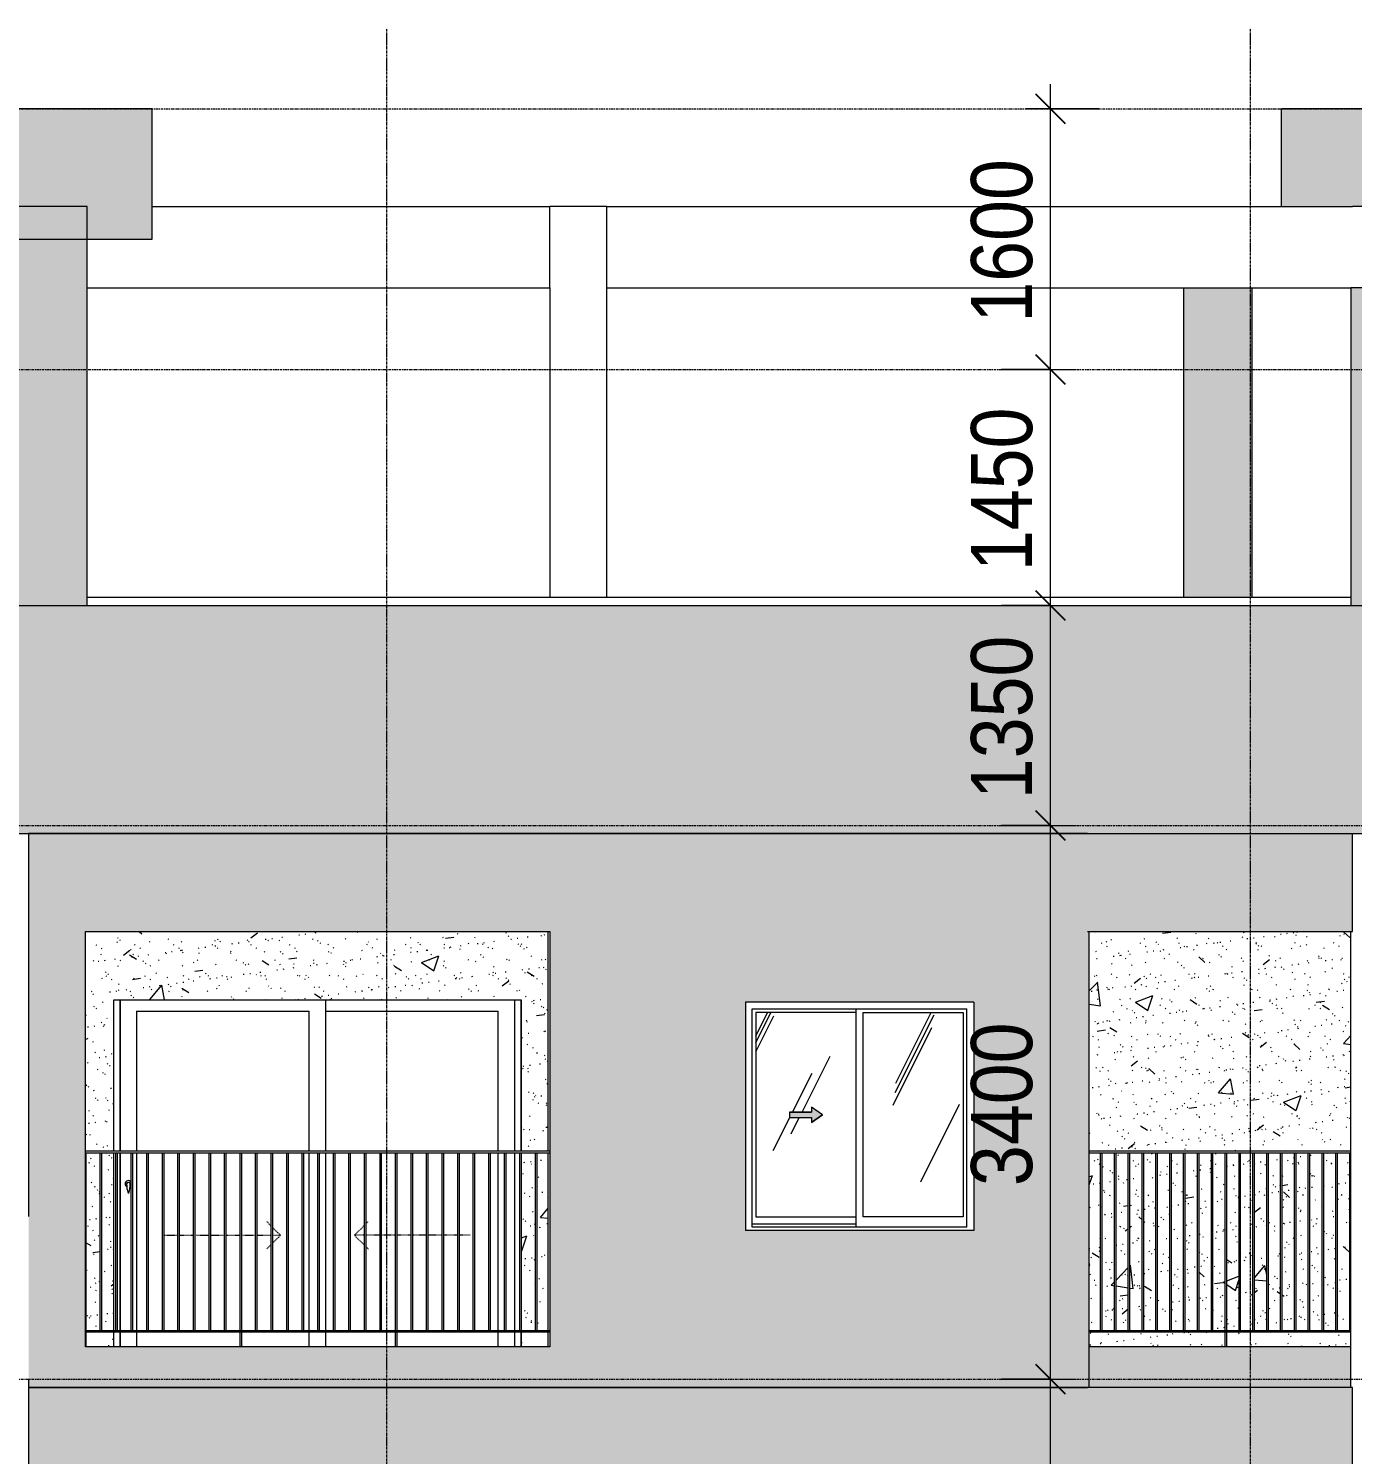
# Model space of a CAD drawing. Header units: millimetres. Extents: x 9199 to 175431, y -4466 to 35300.
# Drawn here: x 37037 to 45162, y 25539 to 34292 of the extents above; entities that cross this region are included whole.
import ezdxf

# ---------------------------------------------------------------- set-up
doc = ezdxf.new("R2010")
doc.units = ezdxf.units.MM
for name, pattern in [('1 NÉT CALL OUT', [6, 3, -3]), ('Centre', [31.75, 6.35, -4.7625, 15.875, -4.7625]), ('Dash', [6, 3, -3]), ('Grid Line', [22.225, 12.7, -3.175, 3.175, -3.175])]:
    doc.linetypes.add(name, pattern=pattern)
for name, color, linetype, lineweight in [('0-1', 7, 'Continuous', 5), ('A-ANNO-DIMS', 211, 'Continuous', 9), ('A-ANNO-DIMS-150', 211, 'Continuous', 9), ('A-DETL-GENF', 92, 'Continuous', 9), ('A-DETL-GENF-1', 92, '1 NÉT CALL OUT', 9), ('A-DOOR', 31, 'Continuous', 9), ('A-DOOR-FRAM', 31, 'Continuous', 9), ('A-DOOR-HDLN', 31, 'Dash', 18), ('A-FLOR-HRAL', 11, 'Continuous', 9), ('A-FLOR-HRAL-1', 253, 'Continuous', 9), ('A-FLOR-LEVL-2', 51, 'Centre', 9), ('A-GLAZ', 151, 'Continuous', 9), ('A-GLAZ-3', 7, '1 NÉT CALL OUT', 9), ('A-WALL', 113, 'Continuous', 9), ('A-WALL-PATT', 111, 'Continuous', 9), ('A-WALL-PATT-1', 9, 'Continuous', 9), ('A-WALL-PATT-2', 111, 'Continuous', 5), ('I-WALL', 2, 'Continuous', 9), ('I-WALL-1', 7, 'Continuous', 9), ('S-BEAM-1', 7, 'Continuous', 9), ('S-COLS-1', 7, 'Continuous', 9), ('S-GRID-1', 1, 'Grid Line', 9)]:
    doc.layers.add(name, color=color, linetype=linetype, lineweight=lineweight)
doc.styles.add('UTM Avo', font='', dxfattribs={"width": 0.9, "height": 375})
doc.styles.get('UTM Avo').set_extended_font_data('UTM Avo')
doc.dimstyles.new('1_Dim_chi_tiet_2_5', dxfattribs={"dimscale": 304.8, "dimtxt": 374.737856, "dimasz": 0.590551, "dimexe": 0.492126, "dimexo": 0.0625, "dimgap": 0.049213, "dimtad": 1, "dimdec": 0, "dimrnd": 5, "dimzin": 0, "dimdsep": 46, "dimtxsty": 'UTM Avo', "dimblk1": 'OBLIQUE', "dimblk2": 'OBLIQUE', "dimsah": 1, "dimcen": 0.09, "dimdle": 0.492126, "dimazin": 0, "dimtfac": 1, "dimtdec": 4, "dimtix": 1, "dimtmove": 0, "dimatfit": 3, "dimfxl": 0.984252, "dimfxlon": 1, "dimtvp": 1, "dimtolj": 1, "dimtzin": 0, "dimarcsym": 2})
pattern_1 = [(50, (51388.9, 1200), (1093.104, -95.634), [114.3, -1257.3]), (355, (51388.9, 1200), (-211.457, 1146.34), [91.44, -1005.84]), (100.451, (51480, 1192), (881.656, 1050.7), [97.14, -1068.54]), (46.184, (51389, 1504.8), (1626.475, -252.257), [171.45, -1885.95]), (96.636, (51524.5, 1483.8), (1424.416, 1484.565), [145.71, -1602.81]), (351.184, (51389, 1504.8), (1424.43, 1484.55), [137.16, -1508.76]), (21, (51541.3, 1428.6), (909.686, -613.59), [114.3, -1257.3]), (326, (51541.3, 1428.6), (370.812, 1105.13), [91.44, -1005.84]), (71.451, (51617.1, 1377.5), (1280.503, 491.528), [97.14, -1068.54]), (37.5, (51388.93, 1200), (18.5313, 507.3303), [50.292, -943.356, 50.292, -970.788, -1009.65]), (37.5, (51388.93, 1200), (18.5313, 507.3303), [-2014.728, 50.292, -959.358]), (7.5, (51388.93, 1200), (400.918, 601.084), [50.292, -531.876, 50.292, -920.496, -384.81]), (7.5, (51388.93, 1200), (400.918, 601.084), [-1552.956, 50.292, -334.518]), (327.5, (51049.1, 1200), (813.545, -34.3737), [50.292, -330.708, 50.292, -1138.428, -1577.34]), (327.5, (51049.1, 1200), (813.545, -34.3737), [-1569.72, 50.292, -1527.048]), (317.5, (50896.7, 1200), (888.775, 152.56), [50.292, -445.008, 50.292, -739.14, -1120.14]), (317.5, (50896.7, 1200), (888.775, 152.56), [-1284.732, 50.292, -1069.848])]
pattern_2 = [(37.5, (51388.93, 1200), (-4.79953, 146.8239), [5.029, -110.795, 5.029, -124.511, -123.825]), (37.5, (51388.93, 1200), (-4.79953, 146.8239), [-245.364, 5.029, -118.796]), (7.5, (51388.93, 1200), (134.8574, 215.0472), [5.029, -57.455, 5.029, -99.365, -40.005]), (7.5, (51388.93, 1200), (134.8574, 215.0472), [-166.878, 5.029, -34.976]), (327.5, (51295.21, 1200), (237.29776, 0.4316), [5.029, -33.071, 5.029, -132.131, -179.07]), (327.5, (51295.21, 1200), (237.29776, 0.4316), [-175.26, 5.029, -174.041]), (317.5, (51295.2, 1200), (229.067, 66.8792), [5.029, -14.021, 5.029, -84.887, -102.87]), (317.5, (51295.2, 1200), (229.067, 66.8792), [-108.966, 5.029, -97.841])]
pattern_3 = [(63.435, (53179.2, 1304.34), (-0.001, 1524.001), [532.46, -2875.304]), (63.435, (51655.2, 1304.34), (-0.001, 1524.001), [532.46, -2875.304]), (63.435, (53908.74, 1598.8), (-0.001, 1524.001), [532.46, -2875.304]), (63.435, (52384.74, 1598.8), (-0.001, 1524.001), [532.46, -2875.304]), (63.435, (53798.3, 1494.84), (-0.001, 1524.001), [532.46, -2875.304]), (63.435, (52274.3, 1494.84), (-0.001, 1524.001), [532.46, -2875.304]), (63.435, (53685.8, 2090.1), (-0.001, 1524.001), [258.8, -3148.965]), (63.435, (52161.8, 2090.1), (-0.001, 1524.001), [258.8, -3148.965]), (63.435, (53612.15, 1997.95), (-0.001, 1524.001), [532.46, -2875.304]), (63.435, (52088.15, 1997.95), (-0.001, 1524.001), [532.46, -2875.304]), (63.435, (53625.14, 2064.1), (-0.001, 1524.001), [532.46, -2875.304]), (63.435, (52101.14, 2064.1), (-0.001, 1524.001), [532.46, -2875.304]), (63.435, (53010.3, 1773.94), (-0.001, 1524.001), [532.46, -2875.304]), (63.435, (51486.3, 1773.94), (-0.001, 1524.001), [532.46, -2875.304]), (63.435, (53023.3, 1851.9), (-0.001, 1524.001), [532.46, -2875.304]), (63.435, (51499.3, 1851.9), (-0.001, 1524.001), [532.46, -2875.304]), (63.435, (53026.8, 1908.1), (-0.001, 1524.001), [532.46, -2875.304]), (63.435, (51502.8, 1908.1), (-0.001, 1524.001), [532.46, -2875.304])]

# ---------------------------------------------------------------- blocks, each defined once
blk = doc.blocks.new('NCV_TKTC_KET CAU_rvt-1-TKCS_MẶT ĐỨNG HƯỚNG ĐÔNG')
at = {"layer": 'S-BEAM-1'}
for p, q in [((37796.9, 33200), (40236.9, 33200)), ((40236.9, 32700), (40236.9, 33200)), ((40586.9, 33200), (45161.9, 33200)), ((40586.9, 32700), (40586.9, 33200)), ((37396.9, 32700), (40236.9, 32700)), ((40586.9, 32700), (45151.9, 32700))]:
    blk.add_line(p, q, dxfattribs=at)
at = {"layer": 'S-COLS-1'}
for p, q in [((40586.9, 33200), (40236.9, 33200)), ((45511.9, 33200), (45161.9, 33200)), ((40236.9, 32700), (40236.9, 30800)), ((40586.9, 30800), (40586.9, 32700))]:
    blk.add_line(p, q, dxfattribs=at)
blk = doc.blocks.new('Railing - 10mm-901206-TKCS_MẶT ĐỨNG HƯỚNG ĐÔNG')
at = {"layer": 'A-FLOR-HRAL-1'}
for p, q in [((51816.4, 5900), (51816.4, 6990)), ((51826.4, 5900), (51826.4, 6990))]:
    blk.add_line(p, q, dxfattribs=at)
blk = doc.blocks.new('Railing - 50 x 10mm-901224-TKCS_MẶT ĐỨNG HƯỚNG ĐÔNG')
at = {"layer": 'A-FLOR-HRAL-1'}
for p, q in [((52580.9, 6990), (52590.9, 6990)), ((52580.9, 5800), (52580.9, 6990)), ((52590.9, 5800), (52590.9, 6990))]:
    blk.add_line(p, q, dxfattribs=at)
blk = doc.blocks.new('Railing - 10mm-V14-TKCS_MẶT ĐỨNG HƯỚNG ĐÔNG')
at = {"layer": 'A-FLOR-HRAL-1'}
blk.add_line((45145.352937, 5900), (45145.352937, 6990), dxfattribs=at)
blk = doc.blocks.new('Railing - Railing-V30-TKCS_MẶT ĐỨNG HƯỚNG ĐÔNG')
at = {"layer": 'A-FLOR-HRAL-1'}
for p, q in [((43546.9, 12700), (45151.9, 12700)), ((45151.9, 12690), (43546.9, 12690))]:
    blk.add_line(p, q, dxfattribs=at)
for name, p in [('Railing - 10mm-901206-TKCS_MẶT ĐỨNG HƯỚNG ĐÔNG', (-8200, 6800)), ('Railing - 10mm-901206-TKCS_MẶT ĐỨNG HƯỚNG ĐÔNG', (-8115.1, 6800)), ('Railing - 10mm-901206-TKCS_MẶT ĐỨNG HƯỚNG ĐÔNG', (-8030.1, 6800)), ('Railing - 10mm-901206-TKCS_MẶT ĐỨNG HƯỚNG ĐÔNG', (-7945.2, 6800)), ('Railing - 10mm-901206-TKCS_MẶT ĐỨNG HƯỚNG ĐÔNG', (-7860.2, 6800)), ('Railing - 10mm-901206-TKCS_MẶT ĐỨNG HƯỚNG ĐÔNG', (-7775.3, 6800)), ('Railing - 10mm-901206-TKCS_MẶT ĐỨNG HƯỚNG ĐÔNG', (-7690.4, 6800)), ('Railing - 10mm-901206-TKCS_MẶT ĐỨNG HƯỚNG ĐÔNG', (-7605.4, 6800)), ('Railing - 10mm-901206-TKCS_MẶT ĐỨNG HƯỚNG ĐÔNG', (-7520.5, 6800)), ('Railing - 50 x 10mm-901224-TKCS_MẶT ĐỨNG HƯỚNG ĐÔNG', (-8200, 6800)), ('Railing - 10mm-901206-TKCS_MẶT ĐỨNG HƯỚNG ĐÔNG', (-7350.6, 6800)), ('Railing - 10mm-901206-TKCS_MẶT ĐỨNG HƯỚNG ĐÔNG', (-7265.7, 6800)), ('Railing - 10mm-901206-TKCS_MẶT ĐỨNG HƯỚNG ĐÔNG', (-7180.7, 6800)), ('Railing - 10mm-901206-TKCS_MẶT ĐỨNG HƯỚNG ĐÔNG', (-7095.8, 6800)), ('Railing - 10mm-901206-TKCS_MẶT ĐỨNG HƯỚNG ĐÔNG', (-7010.8, 6800)), ('Railing - 10mm-901206-TKCS_MẶT ĐỨNG HƯỚNG ĐÔNG', (-6925.9, 6800)), ('Railing - 10mm-901206-TKCS_MẶT ĐỨNG HƯỚNG ĐÔNG', (-6841, 6800)), ('Railing - 10mm-901206-TKCS_MẶT ĐỨNG HƯỚNG ĐÔNG', (-6756, 6800)), ('Railing - 10mm-V14-TKCS_MẶT ĐỨNG HƯỚNG ĐÔNG', (0, 6800))]:
    blk.add_blockref(name, p)
blk = doc.blocks.new('Top Rail Type - Top Rail_Internal_-884533-TKCS_MẶT ĐỨNG HƯỚNG ĐÔNG')
at = {"layer": 'A-FLOR-HRAL-1'}
for p, q in [((45151.9, 7000), (43546.9, 7000)), ((43546.9, 6990), (45151.9, 6990))]:
    blk.add_line(p, q, dxfattribs=at)
blk = doc.blocks.new('NCV_TKTC_TANG 6 - 8_rvt-2-TKCS_MẶT ĐỨNG HƯỚNG ĐÔNG')
at = {"layer": 'A-WALL-PATT-1'}
h = blk.add_hatch(dxfattribs=at)
h.set_pattern_fill('FP_2', color=256, style=0, pattern_type=2)
h.set_pattern_definition(pattern_1)
h.paths.add_polyline_path([(37391.9, 26200), (37560.7, 26200), (37560.7, 26290), (37391.9, 26290)])
h.paths.add_polyline_path([(40060.7, 26200), (40226.9, 26200), (40226.9, 26290), (40060.7, 26290)])
h.paths.add_polyline_path([(40158.3, 26300), (40226.9, 26300), (40226.9, 27390), (40158.3, 27390), (40158.3, 26541.6)])
h.paths.add_polyline_path([(37560.7, 26300), (37560.7, 27390), (37487.3, 27390), (37487.3, 26300)])
h.paths.add_polyline_path([(37477.3, 26300), (37477.3, 27390), (37391.9, 27390), (37391.9, 26300)])
h.paths.add_polyline_path([(40062.9, 26300), (40148.3, 26300), (40148.3, 27390), (40062.9, 27390), (40062.9, 26416.1)])
h.paths.add_polyline_path([(37428.7, 27400), (37560.7, 27400), (37560.7, 28330), (40060.7, 28330), (40060.7, 27400), (40226.9, 27400), (40226.9, 28750), (37386.9, 28750), (37386.9, 27400)])
h = blk.add_hatch(dxfattribs=at)
h.set_pattern_fill('FP_3', color=256, style=0, pattern_type=2)
h.set_pattern_definition(pattern_2)
h.paths.add_polyline_path([(37391.9, 26200), (37560.7, 26200), (37560.7, 26290), (37391.9, 26290)])
h.paths.add_polyline_path([(40060.7, 26200), (40226.9, 26200), (40226.9, 26290), (40060.7, 26290)])
h.paths.add_polyline_path([(40158.3, 26300), (40226.9, 26300), (40226.9, 27390), (40158.3, 27390), (40158.3, 26541.6)])
h.paths.add_polyline_path([(37560.7, 26300), (37560.7, 27390), (37487.3, 27390), (37487.3, 26300)])
h.paths.add_polyline_path([(37477.3, 26300), (37477.3, 27390), (37391.9, 27390), (37391.9, 26300)])
h.paths.add_polyline_path([(40062.9, 26300), (40148.3, 26300), (40148.3, 27390), (40062.9, 27390), (40062.9, 26416.1)])
h.paths.add_polyline_path([(37428.7, 27400), (37560.7, 27400), (37560.7, 28330), (40060.7, 28330), (40060.7, 27400), (40226.9, 27400), (40226.9, 28750), (37386.9, 28750), (37386.9, 27400)])
h = blk.add_hatch(dxfattribs=at)
h.set_pattern_fill('FP_2', color=256, style=0, pattern_type=2)
h.set_pattern_definition(pattern_1)
h.paths.add_polyline_path([(45151.9, 26200), (45151.9, 26290), (44390.9, 26290), (44390.9, 26200), (45075, 26200)])
h.paths.add_polyline_path([(43546.9, 26200), (44380.9, 26200), (44380.9, 26290), (43546.9, 26290)])
h.paths.add_polyline_path([(43966.2, 26300), (44041.1, 26300), (44041.1, 27390), (43966.2, 27390), (43966.2, 26914.4)])
h.paths.add_polyline_path([(44051.1, 26300), (44126.1, 26300), (44126.1, 27390), (44051.1, 27390), (44051.1, 26914.4)])
h.paths.add_polyline_path([(43626.4, 26300), (43701.4, 26300), (43701.4, 27390), (43626.4, 27390), (43626.4, 26914.4)])
h.paths.add_polyline_path([(44136.1, 26300), (44211, 26300), (44211, 27390), (44136.1, 27390), (44136.1, 26914.4)])
h.paths.add_polyline_path([(44221, 26300), (44296, 26300), (44296, 27390), (44221, 27390), (44221, 26914.4)])
h.paths.add_polyline_path([(44306, 26300), (44380.9, 26300), (44380.9, 27390), (44306, 27390), (44306, 26914.4)])
h.paths.add_polyline_path([(43711.4, 26300), (43786.3, 26300), (43786.3, 27390), (43711.4, 27390), (43711.4, 26914.4)])
h.paths.add_polyline_path([(43956.2, 26300), (43956.2, 27390), (43881.3, 27390), (43881.3, 26300)])
h.paths.add_polyline_path([(44465.8, 26300), (44464.8, 27390), (44390.9, 27390), (44390.9, 26300)])
h.paths.add_polyline_path([(44475.8, 26300), (44550.8, 26300), (44550.8, 27390), (44475.8, 27390), (44475.8, 26914.4)])
h.paths.add_polyline_path([(44560.8, 26300), (44635.7, 26300), (44635.7, 27390), (44560.8, 27390), (44560.8, 26914.4)])
h.paths.add_polyline_path([(44645.7, 26300), (44720.7, 26300), (44720.7, 27390), (44645.7, 27390), (44645.7, 26914.4)])
h.paths.add_polyline_path([(45023.7, 26300), (45060.4, 26300), (45060.4, 27390), (44985.5, 27390), (44985.5, 26300)])
h.paths.add_polyline_path([(44975.5, 26300), (44975.5, 27390), (44900.5, 27390), (44900.5, 26300)])
h.paths.add_polyline_path([(44730.7, 26300), (44805.6, 26300), (44805.6, 27390), (44730.7, 27390), (44730.7, 26871.6)])
h.paths.add_polyline_path([(44890.5, 26300), (44890.5, 27390), (44815.6, 27390), (44815.6, 26300)])
h.paths.add_polyline_path([(43616.4, 26300), (43616.4, 27390), (43546.9, 27390), (43546.9, 26300)])
h.paths.add_polyline_path([(43871.3, 26300), (43871.3, 27390), (43796.3, 27390), (43796.3, 26300)])
h.paths.add_polyline_path([(45145.4, 26300), (45145.4, 27390), (45070.4, 27390), (45070.4, 26300)])
h.paths.add_polyline_path([(43546.9, 27400), (45151.9, 27400), (45151.9, 28750), (43546.9, 28750), (43546.9, 27623.6)])
h = blk.add_hatch(dxfattribs=at)
h.set_pattern_fill('FP_3', color=256, style=0, pattern_type=2)
h.set_pattern_definition(pattern_2)
h.paths.add_polyline_path([(45151.9, 26200), (45151.9, 26290), (44390.9, 26290), (44390.9, 26200), (45075, 26200)])
h.paths.add_polyline_path([(43546.9, 26200), (44380.9, 26200), (44380.9, 26290), (43546.9, 26290)])
h.paths.add_polyline_path([(43966.2, 26300), (44041.1, 26300), (44041.1, 27390), (43966.2, 27390), (43966.2, 26914.4)])
h.paths.add_polyline_path([(44051.1, 26300), (44126.1, 26300), (44126.1, 27390), (44051.1, 27390), (44051.1, 26914.4)])
h.paths.add_polyline_path([(43626.4, 26300), (43701.4, 26300), (43701.4, 27390), (43626.4, 27390), (43626.4, 26914.4)])
h.paths.add_polyline_path([(44136.1, 26300), (44211, 26300), (44211, 27390), (44136.1, 27390), (44136.1, 26914.4)])
h.paths.add_polyline_path([(44221, 26300), (44296, 26300), (44296, 27390), (44221, 27390), (44221, 26914.4)])
h.paths.add_polyline_path([(44306, 26300), (44380.9, 26300), (44380.9, 27390), (44306, 27390), (44306, 26914.4)])
h.paths.add_polyline_path([(43711.4, 26300), (43786.3, 26300), (43786.3, 27390), (43711.4, 27390), (43711.4, 26914.4)])
h.paths.add_polyline_path([(43956.2, 26300), (43956.2, 27390), (43881.3, 27390), (43881.3, 26300)])
h.paths.add_polyline_path([(44465.8, 26300), (44464.8, 27390), (44390.9, 27390), (44390.9, 26300)])
h.paths.add_polyline_path([(44475.8, 26300), (44550.8, 26300), (44550.8, 27390), (44475.8, 27390), (44475.8, 26914.4)])
h.paths.add_polyline_path([(44560.8, 26300), (44635.7, 26300), (44635.7, 27390), (44560.8, 27390), (44560.8, 26914.4)])
h.paths.add_polyline_path([(44645.7, 26300), (44720.7, 26300), (44720.7, 27390), (44645.7, 27390), (44645.7, 26914.4)])
h.paths.add_polyline_path([(45023.7, 26300), (45060.4, 26300), (45060.4, 27390), (44985.5, 27390), (44985.5, 26300)])
h.paths.add_polyline_path([(44975.5, 26300), (44975.5, 27390), (44900.5, 27390), (44900.5, 26300)])
h.paths.add_polyline_path([(44730.7, 26300), (44805.6, 26300), (44805.6, 27390), (44730.7, 27390), (44730.7, 26871.6)])
h.paths.add_polyline_path([(44890.5, 26300), (44890.5, 27390), (44815.6, 27390), (44815.6, 26300)])
h.paths.add_polyline_path([(43616.4, 26300), (43616.4, 27390), (43546.9, 27390), (43546.9, 26300)])
h.paths.add_polyline_path([(43871.3, 26300), (43871.3, 27390), (43796.3, 27390), (43796.3, 26300)])
h.paths.add_polyline_path([(45145.4, 26300), (45145.4, 27390), (45070.4, 27390), (45070.4, 26300)])
h.paths.add_polyline_path([(43546.9, 27400), (45151.9, 27400), (45151.9, 28750), (43546.9, 28750), (43546.9, 27623.6)])
at = {"layer": 'I-WALL-1'}
for p, q in [((40226.9, 27400), (40226.9, 28750)), ((37560.7, 27400), (37560.7, 28330)), ((37560.7, 28330), (40060.7, 28330)), ((40060.7, 28330), (40060.7, 27400)), ((37560.7, 26300), (37560.7, 27390)), ((40226.9, 26300), (40226.9, 27390)), ((37560.7, 26200), (37560.7, 26290)), ((40060.7, 26290), (40060.7, 26200)), ((40226.9, 26200), (40226.9, 26290))]:
    blk.add_line(p, q, dxfattribs=at)
at = {"layer": 'A-FLOR-HRAL-1'}
for name, p in [('Top Rail Type - Top Rail_Internal_-884533-TKCS_MẶT ĐỨNG HƯỚNG ĐÔNG', (0, 20400)), ('Railing - Railing-V30-TKCS_MẶT ĐỨNG HƯỚNG ĐÔNG', (0, 13600))]:
    blk.add_blockref(name, p, dxfattribs=at)
blk = doc.blocks.new('1_FAMILY RVT - W01-WxH 1400x1400xmm-V129-TKCS_MẶT ĐỨNG HƯỚNG ĐÔNG')
at = {"layer": 'A-DETL-GENF-1'}
blk.add_hatch(color=256, dxfattribs=at).paths.add_polyline_path([(41841.9, 27576.5), (41909.6, 27623.9), (41841.9, 27671.4), (41841.9, 27640.9), (41706.4, 27640.9), (41706.4, 27607), (41841.9, 27607)])
at = {"layer": 'A-GLAZ'}
h = blk.add_hatch(dxfattribs=at)
h.set_pattern_fill('FP_4', color=256, style=0, pattern_type=2)
h.set_pattern_definition(pattern_3)
h.paths.add_polyline_path([(42115.1, 26997), (42115.1, 28250.9), (41500.9, 28250.9), (41500.9, 26997)])
h.paths.add_polyline_path([(41841.9, 27576.5), (41841.9, 27607), (41706.4, 27607), (41706.4, 27640.9), (41841.9, 27640.9), (41841.9, 27671.4), (41909.2, 27623.6), (41885.4, 27607)])
h = blk.add_hatch(dxfattribs=at)
h.set_pattern_fill('FP_4', color=256, style=0, pattern_type=2)
h.set_pattern_definition(pattern_3)
h.paths.add_polyline_path([(42664.3, 26997), (42773.9, 26997), (42773.9, 28250.9), (42159.6, 28250.9), (42159.6, 26997)])
at = {"layer": 'A-DETL-GENF'}
for p, q in [((41841.9, 27671.4), (41841.9, 27640.9)), ((41909.6, 27623.9), (41841.9, 27671.4)), ((41909.6, 27623.9), (41841.9, 27671.4)), ((41841.9, 27671.4), (41841.9, 27640.9)), ((41706.4, 27640.9), (41706.4, 27607)), ((41706.4, 27640.9), (41841.9, 27640.9)), ((41841.9, 27640.9), (41706.4, 27640.9)), ((41706.4, 27640.9), (41706.4, 27607)), ((41706.4, 27607), (41841.9, 27607)), ((41706.4, 27607), (41841.9, 27607)), ((41909.6, 27623.9), (41841.9, 27576.5)), ((41841.9, 27576.5), (41909.6, 27623.9)), ((41841.9, 27607), (41841.9, 27576.5)), ((41841.9, 27607), (41841.9, 27576.5))]:
    blk.add_line(p, q, dxfattribs=at)
at = {"layer": 'A-GLAZ'}
for p, q in [((42837.4, 28314.4), (41437.4, 28314.4)), ((41437.4, 28314.4), (41437.4, 26914.4)), ((42837.4, 28314.4), (42837.4, 26914.4)), ((41478.3, 28273.5), (42796.4, 28273.5)), ((41478.3, 26933.5), (41478.3, 28273.5)), ((41500.9, 28250.9), (41500.9, 26997)), ((42115.1, 28250.9), (41500.9, 28250.9)), ((42115.1, 28273.5), (42115.1, 26933.5)), ((42159.6, 26997), (42159.6, 28250.9)), ((42159.6, 28250.9), (42773.9, 28250.9)), ((42773.9, 28250.9), (42773.9, 26997)), ((42796.4, 26933.5), (42796.4, 28273.5)), ((41500.9, 26997), (42115.1, 26997)), ((42773.9, 26997), (42159.6, 26997)), ((42837.4, 26914.4), (41437.4, 26914.4)), ((42115.1, 26952.5), (41478.3, 26952.5)), ((42115.1, 26952.5), (41478.3, 26952.5)), ((42796.4, 26933.5), (41478.3, 26933.5))]:
    blk.add_line(p, q, dxfattribs=at)
blk = doc.blocks.new('Railing - 10mm-1251313-TKCS_MẶT ĐỨNG HƯỚNG ĐÔNG')
at = {"layer": 'A-FLOR-HRAL'}
for p, q in [((70204.4, 2500), (70204.4, 3590)), ((70214.4, 2500), (70214.4, 3590))]:
    blk.add_line(p, q, dxfattribs=at)
blk = doc.blocks.new('Railing - 50 x 10mm-V52-TKCS_MẶT ĐỨNG HƯỚNG ĐÔNG')
at = {"layer": 'A-FLOR-HRAL'}
for p, q in [((71081.4, 6990), (71091.4, 6990)), ((71081.4, 5800), (71081.4, 6990)), ((71091.4, 5800), (71091.4, 6990))]:
    blk.add_line(p, q, dxfattribs=at)
blk = doc.blocks.new('Railing - 50 x 10mm-V53-TKCS_MẶT ĐỨNG HƯỚNG ĐÔNG')
at = {"layer": 'A-FLOR-HRAL'}
for p in [(70111.9, 6990), (70116.9, 5800)]:
    blk.add_line(p, (70116.9, 6990), dxfattribs=at)
blk = doc.blocks.new('Railing - Railing-3828654-TKCS_MẶT ĐỨNG HƯỚNG ĐÔNG')
at = {"layer": 'A-FLOR-HRAL'}
for p, q in [((37386.9, 26300), (40236.5, 26300)), ((40236.5, 26290), (37386.9, 26290))]:
    blk.add_line(p, q, dxfattribs=at)
for name, p in [('Railing - 50 x 10mm-V53-TKCS_MẶT ĐỨNG HƯỚNG ĐÔNG', (-32725, 20400)), ('Railing - 10mm-1251313-TKCS_MẶT ĐỨNG HƯỚNG ĐÔNG', (-32727.1, 23800)), ('Railing - 10mm-1251313-TKCS_MẶT ĐỨNG HƯỚNG ĐÔNG', (-32631.7, 23800)), ('Railing - 10mm-1251313-TKCS_MẶT ĐỨNG HƯỚNG ĐÔNG', (-32536.3, 23800)), ('Railing - 10mm-1251313-TKCS_MẶT ĐỨNG HƯỚNG ĐÔNG', (-32440.9, 23800)), ('Railing - 10mm-1251313-TKCS_MẶT ĐỨNG HƯỚNG ĐÔNG', (-32345.5, 23800)), ('Railing - 10mm-1251313-TKCS_MẶT ĐỨNG HƯỚNG ĐÔNG', (-32250.1, 23800)), ('Railing - 10mm-1251313-TKCS_MẶT ĐỨNG HƯỚNG ĐÔNG', (-32154.7, 23800)), ('Railing - 10mm-1251313-TKCS_MẶT ĐỨNG HƯỚNG ĐÔNG', (-32059.3, 23800)), ('Railing - 10mm-1251313-TKCS_MẶT ĐỨNG HƯỚNG ĐÔNG', (-31963.9, 23800)), ('Railing - 50 x 10mm-V52-TKCS_MẶT ĐỨNG HƯỚNG ĐÔNG', (-32745.6, 20400)), ('Railing - 10mm-1251313-TKCS_MẶT ĐỨNG HƯỚNG ĐÔNG', (-31773.2, 23800)), ('Railing - 10mm-1251313-TKCS_MẶT ĐỨNG HƯỚNG ĐÔNG', (-31677.8, 23800)), ('Railing - 10mm-1251313-TKCS_MẶT ĐỨNG HƯỚNG ĐÔNG', (-31582.4, 23800)), ('Railing - 10mm-1251313-TKCS_MẶT ĐỨNG HƯỚNG ĐÔNG', (-31487, 23800)), ('Railing - 10mm-1251313-TKCS_MẶT ĐỨNG HƯỚNG ĐÔNG', (-31391.6, 23800)), ('Railing - 10mm-1251313-TKCS_MẶT ĐỨNG HƯỚNG ĐÔNG', (-31296.2, 23800)), ('Railing - 10mm-1251313-TKCS_MẶT ĐỨNG HƯỚNG ĐÔNG', (-31200.8, 23800)), ('Railing - 10mm-1251313-TKCS_MẶT ĐỨNG HƯỚNG ĐÔNG', (-31105.4, 23800)), ('Railing - 10mm-1251313-TKCS_MẶT ĐỨNG HƯỚNG ĐÔNG', (-31010, 23800)), ('Railing - 50 x 10mm-V52-TKCS_MẶT ĐỨNG HƯỚNG ĐÔNG', (-31791.6, 20400)), ('Railing - 10mm-1251313-TKCS_MẶT ĐỨNG HƯỚNG ĐÔNG', (-30819.2, 23800)), ('Railing - 10mm-1251313-TKCS_MẶT ĐỨNG HƯỚNG ĐÔNG', (-30723.9, 23800)), ('Railing - 10mm-1251313-TKCS_MẶT ĐỨNG HƯỚNG ĐÔNG', (-30628.5, 23800)), ('Railing - 10mm-1251313-TKCS_MẶT ĐỨNG HƯỚNG ĐÔNG', (-30533.1, 23800)), ('Railing - 10mm-1251313-TKCS_MẶT ĐỨNG HƯỚNG ĐÔNG', (-30437.7, 23800)), ('Railing - 10mm-1251313-TKCS_MẶT ĐỨNG HƯỚNG ĐÔNG', (-30342.3, 23800)), ('Railing - 10mm-1251313-TKCS_MẶT ĐỨNG HƯỚNG ĐÔNG', (-30246.9, 23800)), ('Railing - 10mm-1251313-TKCS_MẶT ĐỨNG HƯỚNG ĐÔNG', (-30151.5, 23800)), ('Railing - 10mm-1251313-TKCS_MẶT ĐỨNG HƯỚNG ĐÔNG', (-30056.1, 23800))]:
    blk.add_blockref(name, p)
blk = doc.blocks.new('Top Rail Type - Top Rail_Internal_-3828657-TKCS_MẶT ĐỨNG HƯỚNG ĐÔNG')
at = {"layer": 'A-FLOR-HRAL'}
for p, q in [((40236.5, 27400), (37386.9, 27400)), ((37386.9, 27390), (40236.5, 27390))]:
    blk.add_line(p, q, dxfattribs=at)
blk = doc.blocks.new('DEG_02-DEG_03 - DEG_02-2500x2400mm-CỬA ĐI 02 CÁNH TRƯỢT-V64-TKCS_MẶT ĐỨNG HƯỚNG ĐÔNG')
at = {"layer": 'A-DOOR'}
for p, q in [((37600.3, 7000), (37600.3, 7930)), ((38860.3, 7930), (38860.3, 7000)), ((37700.3, 7860), (38760.3, 7860)), ((37700.3, 7860), (37700.3, 7000)), ((38760.3, 7000), (38760.3, 7860)), ((38860.3, 7860), (39920.3, 7860)), ((39920.3, 7000), (39920.3, 7860)), ((37600.3, 5900), (37600.3, 6990)), ((37700.3, 6990), (37700.3, 5900)), ((38760.3, 5900), (38760.3, 6990)), ((38860.3, 6990), (38860.3, 5900)), ((39920.3, 5900), (39920.3, 6990)), ((37600.3, 5800), (37600.3, 5890)), ((37700.3, 5890), (37700.3, 5800)), ((38760.3, 5800), (38760.3, 5890)), ((38860.3, 5890), (38860.3, 5800)), ((39920.3, 5800), (39920.3, 5890))]:
    blk.add_line(p, q, dxfattribs=at)
at = {"layer": 'A-DOOR', "flags": 128}
blk.add_lwpolyline([(37651.8, 6808.7), (37651.8, 6808.7), (37651.8, 6808.7), (37651.8, 6808.7), (37651.8, 6808.7), (37651.8, 6808.7), (37651.8, 6808.7), (37651.7, 6808.7), (37651.7, 6808.7), (37651.7, 6808.7), (37651.7, 6808.7), (37651.6, 6808.7), (37651.6, 6808.7), (37651.6, 6808.7), (37651.5, 6808.7), (37651.5, 6808.7), (37651.5, 6808.7), (37651.4, 6808.7), (37651.4, 6808.7), (37651.4, 6808.7), (37651.3, 6808.7), (37651.3, 6808.7), (37651.2, 6808.7), (37651.2, 6808.7), (37651.1, 6808.7), (37651.1, 6808.7), (37651, 6808.7), (37651, 6808.7), (37650.9, 6808.7), (37650.9, 6808.7), (37650.8, 6808.7), (37650.7, 6808.7), (37650.7, 6808.7), (37650.6, 6808.7), (37650.6, 6808.7), (37650.5, 6808.7), (37650.4, 6808.7), (37650.4, 6808.7), (37650.3, 6808.7), (37650.3, 6808.7), (37650.2, 6808.7), (37650.1, 6808.7), (37650.1, 6808.7), (37650, 6808.7), (37650, 6808.7), (37649.9, 6808.7), (37649.9, 6808.7), (37649.8, 6808.7), (37649.7, 6808.7), (37649.7, 6808.7), (37649.6, 6808.7), (37649.6, 6808.7), (37649.5, 6808.7), (37649.5, 6808.7), (37649.4, 6808.7), (37649.4, 6808.7), (37649.3, 6808.7), (37649.3, 6808.7), (37649.2, 6808.7), (37649.2, 6808.7), (37649.2, 6808.7), (37649.1, 6808.7), (37649.1, 6808.7), (37649.1, 6808.7), (37649, 6808.7), (37649, 6808.7), (37649, 6808.7), (37648.9, 6808.7), (37648.9, 6808.7), (37648.9, 6808.7), (37648.9, 6808.7), (37648.9, 6808.7), (37648.8, 6808.7), (37648.8, 6808.7), (37648.8, 6808.7), (37648.8, 6808.7), (37648.8, 6808.7)], dxfattribs=at)
at = {"layer": 'A-DOOR'}
for centre, radius, start, end in [((37650.3, 6800), 20, 30, 180), ((37650.3, 6800), 20, 180, 240), ((37648.8, 6799.2), 9.45, 90, 180), ((37804.1, 6799.2), 164.8, 180, 199.13397), ((37650.7, 6746), 2.34, 199.13397, 261.03098), ((37649.9, 6746), 2.34, 278.96902, 340.86603), ((37651.8, 6799.2), 9.45, 0, 90), ((37496.5, 6799.2), 164.8, 340.86603, 0), ((37650.3, 6800), 20, 300, 330)]:
    blk.add_arc(centre, radius, start, end, dxfattribs=at)
at = {"layer": 'A-DOOR-FRAM'}
for p, q in [((37600.3, 7930), (37600.3, 7000)), ((40020.3, 7930), (40020.3, 7000)), ((40060.3, 7000), (40060.3, 7930)), ((37600.3, 6990), (37600.3, 5900)), ((40020.3, 6990), (40020.3, 5900)), ((37600.3, 5890), (37600.3, 5800)), ((40020.3, 5890), (40020.3, 5800)), ((40060.3, 5800), (40060.3, 5890))]:
    blk.add_line(p, q, dxfattribs=at)
at = {"layer": 'A-DOOR-HDLN'}
for p, q in [((38526.6, 6540.7), (38498.2, 6569.1)), ((39109, 6555.6), (39122.4, 6569.1)), ((37873.1, 6484.2), (37954.3, 6484.2)), ((37964.3, 6484.2), (38049.7, 6484.2)), ((38059.7, 6484.2), (38145.1, 6484.2)), ((38155.1, 6484.2), (38240.5, 6484.2)), ((38250.5, 6484.2), (38335.8, 6484.2)), ((38345.8, 6484.2), (38431.2, 6484.2)), ((38441.2, 6484.2), (38526.6, 6484.2)), ((38583.1, 6484.2), (38536.6, 6530.7)), ((38583.1, 6484.2), (38536.6, 6437.8)), ((38536.6, 6484.2), (38583.1, 6484.2)), ((39037.6, 6484.2), (39099, 6545.6)), ((39037.6, 6484.2), (39099, 6422.8)), ((39099, 6484.2), (39037.6, 6484.2)), ((39194.4, 6484.2), (39109, 6484.2)), ((39289.7, 6484.2), (39204.4, 6484.2)), ((39385.1, 6484.2), (39299.7, 6484.2)), ((39480.5, 6484.2), (39395.1, 6484.2)), ((39575.9, 6484.2), (39490.5, 6484.2)), ((39671.3, 6484.2), (39585.9, 6484.2)), ((39747.6, 6484.2), (39681.3, 6484.2)), ((38526.6, 6427.8), (38498.2, 6399.4)), ((39109, 6412.8), (39122.4, 6399.4))]:
    blk.add_line(p, q, dxfattribs=at)
blk = doc.blocks.new('DIMBLOCK55-TKCS_MẶT ĐỨNG HƯỚNG ĐÔNG')
at = {"layer": 'A-ANNO-DIMS-150', "lineweight": 25}
for p, q in [((43308.2, 26000), (43218.2, 26090)), ((43308.2, 26000), (43398.2, 25910)), ((43308.2, 22600), (43218.2, 22690)), ((43308.2, 22600), (43398.2, 22510))]:
    blk.add_line(p, q, dxfattribs=at)
at = {"layer": 'A-ANNO-DIMS-150'}
for p, q in [((43008.2, 26000), (43458.2, 26000)), ((43308.2, 26000), (43008.2, 26000)), ((43308.2, 22600), (43308.2, 26000)), ((43008.2, 22600), (43458.2, 22600)), ((43308.2, 22600), (43008.2, 22600))]:
    blk.add_line(p, q, dxfattribs=at)
at = {"layer": 'A-ANNO-DIMS-150', "color": 0, "insert": (42821.1, 23786.5), "char_height": 375, "width": 1232.471, "attachment_point": 1, "rotation": 90, "line_spacing_factor": 1.110334, "style": 'UTM Avo'}
blk.add_mtext('3400', dxfattribs=at)
blk = doc.blocks.new('_Oblique')
at = {"color": 0, "linetype": 'ByBlock', "lineweight": -2}
blk.add_line((-0.5, -0.5), (0.5, 0.5), dxfattribs=at)
blk = doc.blocks.new('DIMBLOCK56-TKCS_MẶT ĐỨNG HƯỚNG ĐÔNG')
at = {"layer": 'A-ANNO-DIMS-150', "lineweight": 25}
for p, q in [((43308.2, 29400), (43218.2, 29490)), ((43308.2, 29400), (43398.2, 29310)), ((43308.2, 26000), (43218.2, 26090)), ((43308.2, 26000), (43398.2, 25910))]:
    blk.add_line(p, q, dxfattribs=at)
at = {"layer": 'A-ANNO-DIMS-150'}
for p, q in [((43008.2, 29400), (43458.2, 29400)), ((43308.2, 29400), (43008.2, 29400)), ((43308.2, 26000), (43308.2, 29400)), ((43008.2, 26000), (43458.2, 26000)), ((43308.2, 26000), (43008.2, 26000))]:
    blk.add_line(p, q, dxfattribs=at)
at = {"layer": 'A-ANNO-DIMS-150', "color": 0, "insert": (42821.1, 27186.5), "char_height": 375, "width": 1232.471, "attachment_point": 1, "rotation": 90, "line_spacing_factor": 1.110334, "style": 'UTM Avo'}
blk.add_mtext('3400', dxfattribs=at)
blk = doc.blocks.new('DIMBLOCK57-TKCS_MẶT ĐỨNG HƯỚNG ĐÔNG')
at = {"layer": 'A-ANNO-DIMS-150', "lineweight": 25}
for p, q in [((43308.2, 30750), (43218.2, 30840)), ((43308.2, 30750), (43398.2, 30660)), ((43308.2, 29400), (43218.2, 29490)), ((43308.2, 29400), (43398.2, 29310))]:
    blk.add_line(p, q, dxfattribs=at)
at = {"layer": 'A-ANNO-DIMS-150'}
for p, q in [((43008.2, 30750), (43458.2, 30750)), ((43308.2, 30750), (43008.2, 30750)), ((43308.2, 29400), (43308.2, 30750)), ((43008.2, 29400), (43458.2, 29400)), ((43308.2, 29400), (43008.2, 29400))]:
    blk.add_line(p, q, dxfattribs=at)
at = {"layer": 'A-ANNO-DIMS-150', "color": 0, "insert": (42821.1, 29561.5), "char_height": 375, "width": 1232.471, "attachment_point": 1, "rotation": 90, "line_spacing_factor": 1.110334, "style": 'UTM Avo'}
blk.add_mtext('1350', dxfattribs=at)
blk = doc.blocks.new('DIMBLOCK58-TKCS_MẶT ĐỨNG HƯỚNG ĐÔNG')
at = {"layer": 'A-ANNO-DIMS-150', "lineweight": 25}
for p, q in [((43308.2, 32200), (43218.2, 32290)), ((43308.2, 32200), (43398.2, 32110)), ((43308.2, 30750), (43218.2, 30840)), ((43308.2, 30750), (43398.2, 30660))]:
    blk.add_line(p, q, dxfattribs=at)
at = {"layer": 'A-ANNO-DIMS-150'}
for p, q in [((43008.2, 32200), (43458.2, 32200)), ((43308.2, 32200), (43008.2, 32200)), ((43308.2, 30750), (43308.2, 32200)), ((43008.2, 30750), (43458.2, 30750)), ((43308.2, 30750), (43008.2, 30750))]:
    blk.add_line(p, q, dxfattribs=at)
at = {"layer": 'A-ANNO-DIMS-150', "color": 0, "insert": (42821.1, 30961.5), "char_height": 375, "width": 1232.471, "attachment_point": 1, "rotation": 90, "line_spacing_factor": 1.110334, "style": 'UTM Avo'}
blk.add_mtext('1450', dxfattribs=at)
blk = doc.blocks.new('DIMBLOCK59-TKCS_MẶT ĐỨNG HƯỚNG ĐÔNG')
at = {"layer": 'A-ANNO-DIMS-150', "lineweight": 25}
for p, q in [((43308.2, 33800), (43218.2, 33890)), ((43308.2, 33800), (43398.2, 33710)), ((43308.2, 32200), (43218.2, 32290)), ((43308.2, 32200), (43398.2, 32110))]:
    blk.add_line(p, q, dxfattribs=at)
at = {"layer": 'A-ANNO-DIMS-150'}
for p, q in [((43308.2, 32200), (43308.2, 33950)), ((43608.2, 33800), (43158.2, 33800)), ((43308.2, 33800), (43608.2, 33800)), ((43008.2, 32200), (43458.2, 32200)), ((43308.2, 32200), (43008.2, 32200))]:
    blk.add_line(p, q, dxfattribs=at)
at = {"layer": 'A-ANNO-DIMS-150', "color": 0, "insert": (42821.1, 32486.5), "char_height": 375, "width": 1232.471, "attachment_point": 1, "rotation": 90, "line_spacing_factor": 1.110334, "style": 'UTM Avo'}
blk.add_mtext('1600', dxfattribs=at)

msp = doc.modelspace()

# ---------------------------------------------------------------- hatches: boundary and pattern name
at = {"layer": 'A-WALL-PATT'}
for points in [[(37796.9, 33000), (37796.9, 33800), (33086.9, 33800), (33086.9, 33000)], [(52461.9, 33200), (52461.9, 33800), (44737, 33800), (44737, 33200), (46897, 33200)], [(37396.9, 30750), (37396.9, 33200), (33477.3, 33200), (33477.3, 30750)], [(45151.9, 25950), (45151.9, 26200), (43546.9, 26200), (43546.9, 25950), (44780.7, 25950)]]:
    msp.add_hatch(color=256, dxfattribs=at).paths.add_polyline_path(points)
h = msp.add_hatch(color=256, dxfattribs=at)
h.paths.add_polyline_path([(37373.5, 25950), (40437.4, 25950), (40437.4, 29350), (37037.4, 29350), (37037.4, 25950), (37144.8, 25950)])
h.paths.add_polyline_path([(39489.8, 26200), (37386.9, 26200), (37386.9, 28750), (40236.5, 28750), (40236.5, 26200)])
h = msp.add_hatch(color=256, dxfattribs=at)
h.paths.add_polyline_path([(40437.4, 22550), (40437.4, 25950), (37037.4, 25950), (37037.4, 22550), (39489.8, 22550)])
h.paths.add_polyline_path([(37386.9, 22800), (37386.9, 25350), (40236.5, 25350), (40236.5, 22800), (38431.6, 22800)])
at = {"layer": 'A-WALL-PATT-2'}
for points in [[(44737, 33200), (44737, 33800), (44727, 33800), (44727, 33200)], [(44535.3, 30800), (44535.3, 32700), (44125.3, 32700), (44125.3, 30800)], [(44545.3, 30800), (44545.3, 32700), (44535.3, 32700), (44535.3, 30800)], [(45511.9, 30750), (45511.9, 32700), (45151.9, 32700), (45151.9, 30750)], [(17226.9, 29350), (78236.9, 29350), (78236.9, 30750), (17226.9, 30750), (17226.9, 29787.7)], [(43536.9, 28750), (45161.9, 28750), (45161.9, 29350), (43536.9, 29350)], [(45161.9, 25350), (45161.9, 25950), (43536.9, 25950), (43536.9, 25350), (44780.7, 25350)]]:
    msp.add_hatch(color=256, dxfattribs=at).paths.add_polyline_path(points)
h = msp.add_hatch(color=256, dxfattribs=at)
h.paths.add_polyline_path([(40437.4, 25950), (43546.9, 25950), (43546.9, 28750), (43536.9, 28750), (43536.9, 29350), (40437.4, 29350), (40437.4, 26541.6)])
h.paths.add_polyline_path([(42796.4, 26914.4), (41437.4, 26914.4), (41437.4, 28314.4), (42837.4, 28314.4), (42837.4, 26914.4)])
h = msp.add_hatch(color=256, dxfattribs=at)
h.paths.add_polyline_path([(40437.4, 22550), (43546.9, 22550), (43546.9, 25350), (43536.9, 25350), (43536.9, 25950), (40437.4, 25950), (40437.4, 23295.5)])
h.paths.add_polyline_path([(42796.4, 23514.4), (41437.4, 23514.4), (41437.4, 24914.4), (42837.4, 24914.4), (42837.4, 23514.4)])

# ---------------------------------------------------------------- linework, layer by layer
at = {"layer": 'A-FLOR-LEVL-2'}
for p, q in [((9199.1, 33800), (84597.8, 33800)), ((9199.1, 32200), (84597.8, 32200)), ((9199.1, 29400), (84597.8, 29400)), ((9199.1, 26000), (84597.8, 26000))]:
    msp.add_line(p, q, dxfattribs=at)
at = {"layer": 'A-WALL'}
for p, q in [((44125.3, 32700), (44125.3, 30800)), ((44545.3, 32700), (44545.3, 30800)), ((45521.9, 32700), (45151.9, 32700)), ((45151.9, 32700), (45151.9, 30750)), ((45151.9, 30800), (37396.9, 30800)), ((43536.9, 29350), (37037.4, 29350)), ((37037.4, 29350), (37037.4, 27000)), ((37386.9, 26200), (37386.9, 28750)), ((37386.9, 28750), (40236.5, 28750)), ((40236.5, 28750), (40236.5, 26200)), ((43546.9, 25950), (43546.9, 28750)), ((40236.5, 26200), (37386.9, 26200)), ((37037.4, 26000), (37037.4, 23600)), ((43536.9, 25950), (37037.4, 25950)), ((37037.4, 25950), (43536.9, 25950))]:
    msp.add_line(p, q, dxfattribs=at)
at = {"layer": 'I-WALL'}
for p, q in [((37796.9, 33800), (23327.4, 33800)), ((37796.9, 33000), (37796.9, 33800)), ((44727, 33200), (44727, 33800)), ((52471.9, 33800), (44727, 33800)), ((37396.9, 33200), (33477.3, 33200)), ((37396.9, 30750), (37396.9, 33200)), ((33076.9, 33000), (37796.9, 33000)), ((17226.9, 30750), (78646.9, 30750)), ((17226.9, 29350), (45161.9, 29350)), ((45161.9, 29350), (76536.9, 29350)), ((45161.9, 28750), (45161.9, 29350)), ((43536.9, 28750), (45161.9, 28750)), ((45151.9, 25950), (45151.9, 28750)), ((45151.9, 26200), (43546.9, 26200)), ((45161.9, 25950), (43536.9, 25950)), ((45161.9, 25350), (45161.9, 25950))]:
    msp.add_line(p, q, dxfattribs=at)
at = {"layer": 'S-GRID-1'}
for p, q in [((39236.9, 30542.5), (39236.9, 34292.5)), ((44536.9, 30542.5), (44536.9, 34292.5)), ((39236.9, 1454.4), (39236.9, 30542.5)), ((44536.9, 1454.4), (44536.9, 30542.5))]:
    msp.add_line(p, q, dxfattribs=at)

# ---------------------------------------------------------------- block references
at = {"layer": '0-1'}
for name in ['NCV_TKTC_KET CAU_rvt-1-TKCS_MẶT ĐỨNG HƯỚNG ĐÔNG', 'NCV_TKTC_TANG 6 - 8_rvt-2-TKCS_MẶT ĐỨNG HƯỚNG ĐÔNG']:
    msp.add_blockref(name, (0, 0), dxfattribs=at)
at = {"layer": 'A-DOOR'}
msp.add_blockref('DEG_02-DEG_03 - DEG_02-2500x2400mm-CỬA ĐI 02 CÁNH TRƯỢT-V64-TKCS_MẶT ĐỨNG HƯỚNG ĐÔNG', (0, 20400), dxfattribs=at)
at = {"layer": 'A-FLOR-HRAL'}
for name in ['Top Rail Type - Top Rail_Internal_-3828657-TKCS_MẶT ĐỨNG HƯỚNG ĐÔNG', 'Railing - Railing-3828654-TKCS_MẶT ĐỨNG HƯỚNG ĐÔNG']:
    msp.add_blockref(name, (0, 0), dxfattribs=at)
at = {"layer": 'A-GLAZ-3'}
msp.add_blockref('1_FAMILY RVT - W01-WxH 1400x1400xmm-V129-TKCS_MẶT ĐỨNG HƯỚNG ĐÔNG', (0, 0), dxfattribs=at)

# ---------------------------------------------------------------- dimensions: what is measured, and where the dimension line sits
at = {"layer": 'A-ANNO-DIMS'}
for base, p1, p2, override, picture, middle in [((43308.2, 33800), (43008.2, 32200), (43608.2, 33800), {"dimpost": '<>', "dimfxl": 1708.800749}, 'DIMBLOCK59-TKCS_MẶT ĐỨNG HƯỚNG ĐÔNG', (43099.2, 33000)), ((43308.2, 32200), (43008.2, 30750), (43008.2, 32200), {"dimpost": '<>', "dimfxl": 1450}, 'DIMBLOCK58-TKCS_MẶT ĐỨNG HƯỚNG ĐÔNG', (43099.2, 31475)), ((43308.2, 30750), (43008.2, 29400), (43008.2, 30750), {"dimpost": '<>', "dimfxl": 1350}, 'DIMBLOCK57-TKCS_MẶT ĐỨNG HƯỚNG ĐÔNG', (43099.2, 30075)), ((43308.2, 29400), (43008.2, 26000), (43008.2, 29400), {"dimpost": '<>', "dimfxl": 3400}, 'DIMBLOCK56-TKCS_MẶT ĐỨNG HƯỚNG ĐÔNG', (43099.2, 27700)), ((43308.2, 26000), (43008.2, 22600), (43008.2, 26000), {"dimpost": '<>', "dimfxl": 3400}, 'DIMBLOCK55-TKCS_MẶT ĐỨNG HƯỚNG ĐÔNG', (43099.2, 24300))]:
    dim = msp.add_linear_dim(base=base, p1=p1, p2=p2, angle=90, dimstyle='1_Dim_chi_tiet_2_5', override=override, dxfattribs=at)
    dim.commit()
    dim.dimension.update_dxf_attribs({"geometry": picture, "text_midpoint": middle})

doc.saveas('drawing.dxf')
